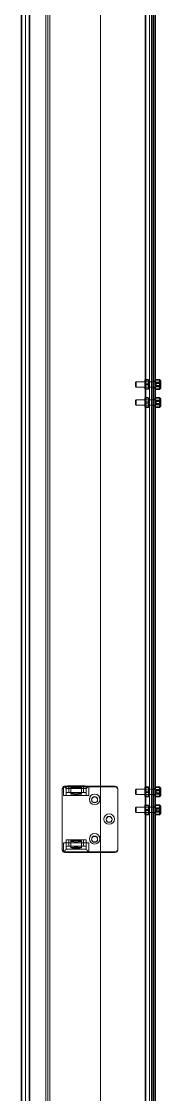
# Model space of a CAD drawing. Header units: millimetres. Extents: x 6115 to 12360, y 7255 to 12668.
# Drawn here: x 7066 to 7171, y 8779 to 9591 of the extents above; entities that cross this region are included whole.
import ezdxf

# ---------------------------------------------------------------- set-up
doc = ezdxf.new("R2010")
doc.units = ezdxf.units.MM
doc.layers.add('外形線', color=7, linetype='Continuous', lineweight=50)

msp = doc.modelspace()

# ---------------------------------------------------------------- linework, layer by layer
at = {"layer": '外形線', "linetype": 'Continuous', "lineweight": 35}
for p, q in [((7071.61, 10324.32), (7071.61, 7626.32)), ((7159.61, 7626.32), (7159.61, 10324.32)), ((7165.61, 10324.95), (7165.61, 7626.32)), ((7167.11, 7750.48), (7167.11, 10236.79)), ((7065.61, 7630.18), (7065.61, 10013.32)), ((7167.11, 9320.18), (7170.61, 9320.18)), ((7170.61, 9320.16), (7170.61, 9320.18)), ((7171.11, 9319.68), (7170.61, 9320.18)), ((7170.61, 9313.18), (7170.61, 9320.16)), ((7171.11, 9319.68), (7171.11, 9319.67)), ((7171.11, 9319.67), (7171.11, 9313.68)), ((7167.11, 9313.18), (7170.61, 9313.18)), ((7167.11, 9306.48), (7170.61, 9306.48)), ((7171.11, 9313.68), (7170.61, 9313.18)), ((7170.61, 9299.48), (7170.61, 9306.48)), ((7171.11, 9305.98), (7170.61, 9306.48)), ((7171.11, 9305.98), (7171.11, 9299.98)), ((7167.11, 9299.48), (7170.61, 9299.48)), ((7171.11, 9299.98), (7170.61, 9299.48)), ((7167.11, 9011.88), (7170.61, 9011.88)), ((7170.61, 9011.86), (7170.61, 9011.88)), ((7171.11, 9011.38), (7170.61, 9011.88)), ((7170.61, 9004.88), (7170.61, 9011.86)), ((7171.11, 9005.38), (7170.61, 9004.88)), ((7171.11, 9011.38), (7171.11, 9011.36)), ((7171.11, 9011.36), (7171.11, 9005.38)), ((7167.11, 9004.88), (7170.61, 9004.88)), ((7167.11, 8998.18), (7170.61, 8998.18)), ((7170.61, 8991.18), (7170.61, 8998.18)), ((7171.11, 8997.68), (7170.61, 8998.18)), ((7171.11, 8997.68), (7171.11, 8991.68)), ((7167.11, 8991.18), (7170.61, 8991.18)), ((7171.11, 8991.68), (7170.61, 8991.18))]:
    msp.add_line(p, q, dxfattribs=at).dxf.unprotected_set("ltscale", 0)
at = {"layer": '外形線', "linetype": 'Continuous', "lineweight": 18}
for p, q in [((7162.61, 7489.32), (7162.61, 10324.95)), ((7068.61, 10280.74), (7068.61, 7630.18)), ((7125.61, 7752.55), (7125.61, 10282.55)), ((7087.11, 10240.81), (7087.11, 7754.51)), ((7164.11, 7754.51), (7164.11, 10240.81)), ((7084.11, 7753.09), (7084.11, 10239.4)), ((7085.61, 7753.09), (7085.61, 10239.4)), ((7152.11, 9318.18), (7152.61, 9318.68)), ((7152.11, 9318.17), (7152.11, 9318.18)), ((7152.11, 9315.18), (7152.11, 9318.17)), ((7152.11, 9315.18), (7152.61, 9314.68)), ((7152.61, 9318.68), (7152.61, 9318.67)), ((7167.11, 9318.68), (7152.61, 9318.68)), ((7152.61, 9318.67), (7152.61, 9314.68)), ((7167.11, 9314.68), (7152.61, 9314.68)), ((7159.11, 9319.55), (7159.28, 9320.2)), ((7159.11, 9319.55), (7159.11, 9319.53)), ((7159.11, 9319.53), (7159.11, 9313.82)), ((7162.11, 9318.68), (7159.11, 9318.68)), ((7162.11, 9314.68), (7159.11, 9314.68)), ((7159.11, 9313.82), (7159.28, 9313.16)), ((7161.79, 9320.37), (7159.42, 9320.37)), ((7161.79, 9319.95), (7159.42, 9319.95)), ((7161.79, 9317.1), (7159.42, 9317.1)), ((7161.79, 9316.26), (7159.42, 9316.26)), ((7162.11, 9319.55), (7161.93, 9320.2)), ((7162.11, 9313.82), (7161.93, 9313.16)), ((7162.11, 9319.53), (7162.11, 9319.55)), ((7162.11, 9313.82), (7162.11, 9319.53)), ((7167.11, 9319.18), (7165.61, 9319.18)), ((7167.11, 9314.18), (7165.61, 9314.18)), ((7167.77, 9318.41), (7167.77, 9317.39)), ((7171.11, 9318.41), (7167.77, 9318.41)), ((7171.11, 9317.7), (7167.77, 9317.7)), ((7167.77, 9317.39), (7167.77, 9315.66)), ((7171.11, 9317.39), (7167.77, 9317.39)), ((7171.11, 9315.98), (7167.77, 9315.98)), ((7171.11, 9315.66), (7167.77, 9315.66)), ((7167.77, 9315.66), (7167.77, 9314.96)), ((7171.11, 9314.96), (7167.77, 9314.96)), ((7159.11, 9305.85), (7159.28, 9306.5)), ((7159.11, 9305.85), (7159.11, 9300.11)), ((7161.79, 9313.41), (7159.42, 9313.41)), ((7161.79, 9312.99), (7159.42, 9312.99)), ((7161.79, 9306.67), (7159.42, 9306.67)), ((7161.79, 9306.25), (7159.42, 9306.25)), ((7162.11, 9305.85), (7161.93, 9306.5)), ((7162.11, 9300.11), (7162.11, 9305.85)), ((7152.11, 9304.48), (7152.61, 9304.98)), ((7152.11, 9301.48), (7152.11, 9304.48)), ((7152.11, 9301.48), (7152.61, 9300.98)), ((7152.61, 9304.98), (7152.61, 9300.98)), ((7167.11, 9304.98), (7152.61, 9304.98)), ((7167.11, 9300.98), (7152.61, 9300.98)), ((7162.11, 9304.98), (7159.11, 9304.98)), ((7162.11, 9300.98), (7159.11, 9300.98)), ((7159.11, 9300.11), (7159.28, 9299.46)), ((7161.79, 9303.4), (7159.42, 9303.4)), ((7161.79, 9302.56), (7159.42, 9302.56)), ((7161.79, 9299.71), (7159.42, 9299.71)), ((7161.79, 9299.29), (7159.42, 9299.29)), ((7162.11, 9300.11), (7161.93, 9299.46)), ((7167.11, 9305.48), (7165.61, 9305.48)), ((7167.11, 9300.48), (7165.61, 9300.48)), ((7167.77, 9304.7), (7167.77, 9303.69)), ((7171.11, 9304.7), (7167.77, 9304.7)), ((7171.11, 9304), (7167.77, 9304)), ((7167.77, 9303.69), (7167.77, 9301.96)), ((7171.11, 9303.69), (7167.77, 9303.69)), ((7171.11, 9302.28), (7167.77, 9302.28)), ((7167.77, 9301.96), (7167.77, 9301.26)), ((7171.11, 9301.96), (7167.77, 9301.96)), ((7171.11, 9301.26), (7167.77, 9301.26)), ((7096.61, 9010.67), (7096.61, 9010.25)), ((7096.61, 8964.5), (7096.61, 9010.25)), ((7097.61, 9005.7), (7097.61, 9012.39)), ((7097.61, 9005.7), (7116.61, 9005.7)), ((7098.61, 9012.24), (7098.61, 9012.66)), ((7116.61, 9012.66), (7098.61, 9012.66)), ((7098.61, 9012.24), (7136.61, 9012.24)), ((7114.62, 9010.87), (7099.59, 9010.87)), ((7099.61, 9010.88), (7099.61, 9012.76)), ((7099.61, 9010.88), (7099.61, 9005.91)), ((7114.61, 9010.88), (7099.61, 9010.88)), ((7101.61, 9012.97), (7112.61, 9012.97)), ((7101.61, 9012.97), (7101.61, 9008)), ((7112.61, 9008), (7101.61, 9008)), ((7103.11, 9011.82), (7103.11, 9006.85)), ((7111.11, 9011.82), (7111.11, 9006.85)), ((7112.61, 9008), (7112.61, 9012.97)), ((7114.61, 9012.76), (7114.61, 9010.88)), ((7114.61, 9005.91), (7114.61, 9010.88)), ((7116.61, 9012.66), (7116.61, 9005.7)), ((7136.61, 9012.66), (7116.61, 9012.66)), ((7136.61, 9012.66), (7136.61, 9012.24)), ((7138.61, 9010.25), (7138.61, 9010.67)), ((7138.61, 9010.25), (7138.61, 8964.5)), ((7152.11, 9009.88), (7152.61, 9010.38)), ((7152.11, 9009.87), (7152.11, 9009.88)), ((7152.11, 9006.88), (7152.11, 9009.87)), ((7152.11, 9006.88), (7152.61, 9006.38)), ((7152.61, 9010.38), (7152.61, 9010.37)), ((7167.11, 9010.38), (7152.61, 9010.38)), ((7152.61, 9010.37), (7152.61, 9006.38)), ((7167.11, 9006.38), (7152.61, 9006.38)), ((7159.11, 9011.25), (7159.28, 9011.9)), ((7159.11, 9011.25), (7159.11, 9011.23)), ((7159.11, 9011.23), (7159.11, 9005.51)), ((7162.11, 9010.38), (7159.11, 9010.38)), ((7162.11, 9006.38), (7159.11, 9006.38)), ((7159.11, 9005.51), (7159.28, 9004.86)), ((7161.79, 9012.07), (7159.42, 9012.07)), ((7161.79, 9011.65), (7159.42, 9011.65)), ((7161.79, 9008.8), (7159.42, 9008.8)), ((7161.79, 9007.96), (7159.42, 9007.96)), ((7162.11, 9011.25), (7161.93, 9011.9)), ((7162.11, 9005.51), (7161.93, 9004.86)), ((7162.11, 9011.23), (7162.11, 9011.25)), ((7162.11, 9005.51), (7162.11, 9011.23)), ((7167.11, 9010.88), (7165.61, 9010.88)), ((7167.11, 9005.88), (7165.61, 9005.88)), ((7167.77, 9010.1), (7167.77, 9009.09)), ((7171.11, 9010.1), (7167.77, 9010.1)), ((7171.11, 9009.4), (7167.77, 9009.4)), ((7167.77, 9009.09), (7167.77, 9007.36)), ((7171.11, 9009.09), (7167.77, 9009.09)), ((7171.11, 9007.68), (7167.77, 9007.68)), ((7171.11, 9007.36), (7167.77, 9007.36)), ((7167.77, 9007.36), (7167.77, 9006.66)), ((7171.11, 9006.66), (7167.77, 9006.66)), ((7118.86, 9002.29), (7118.86, 9002.53)), ((7123.36, 9002.29), (7123.36, 9002.53)), ((7159.11, 8997.55), (7159.28, 8998.2)), ((7159.11, 8997.55), (7159.11, 8991.81)), ((7161.79, 9005.11), (7159.42, 9005.11)), ((7161.79, 9004.69), (7159.42, 9004.69)), ((7161.79, 8998.37), (7159.42, 8998.37)), ((7161.79, 8997.95), (7159.42, 8997.95)), ((7162.11, 8997.55), (7161.93, 8998.2)), ((7162.11, 8991.81), (7162.11, 8997.55)), ((7167.11, 8997.18), (7165.61, 8997.18)), ((7152.11, 8996.18), (7152.61, 8996.68)), ((7152.11, 8993.18), (7152.11, 8996.18)), ((7152.11, 8993.18), (7152.61, 8992.68)), ((7152.61, 8996.68), (7152.61, 8992.68)), ((7167.11, 8996.68), (7152.61, 8996.68)), ((7167.11, 8992.68), (7152.61, 8992.68)), ((7162.11, 8996.68), (7159.11, 8996.68)), ((7162.11, 8992.68), (7159.11, 8992.68)), ((7159.11, 8991.81), (7159.28, 8991.16)), ((7161.79, 8995.1), (7159.42, 8995.1)), ((7161.79, 8994.26), (7159.42, 8994.26)), ((7161.79, 8991.41), (7159.42, 8991.41)), ((7161.79, 8990.99), (7159.42, 8990.99)), ((7162.11, 8991.81), (7161.93, 8991.16)), ((7167.11, 8992.18), (7165.61, 8992.18)), ((7167.77, 8996.4), (7167.77, 8995.38)), ((7171.11, 8996.4), (7167.77, 8996.4)), ((7171.11, 8995.7), (7167.77, 8995.7)), ((7167.77, 8995.38), (7167.77, 8993.66)), ((7171.11, 8995.38), (7167.77, 8995.38)), ((7171.11, 8993.97), (7167.77, 8993.97)), ((7167.77, 8993.66), (7167.77, 8992.96)), ((7171.11, 8993.66), (7167.77, 8993.66)), ((7171.11, 8992.96), (7167.77, 8992.96)), ((7129.86, 8987.38), (7129.86, 8987.61)), ((7134.36, 8987.38), (7134.36, 8987.61)), ((7116.61, 8969.89), (7097.61, 8969.89)), ((7097.61, 8963.2), (7097.61, 8969.89)), ((7099.61, 8970.1), (7099.61, 8971.98)), ((7099.61, 8970.1), (7099.61, 8965.13)), ((7099.61, 8965.13), (7114.61, 8965.13)), ((7101.61, 8972.19), (7112.61, 8972.19)), ((7101.61, 8972.19), (7101.61, 8967.22)), ((7112.61, 8967.22), (7101.61, 8967.22)), ((7103.11, 8971.04), (7103.11, 8966.07)), ((7111.11, 8971.04), (7111.11, 8966.07)), ((7112.61, 8967.22), (7112.61, 8972.19)), ((7114.61, 8971.98), (7114.61, 8970.1)), ((7114.61, 8965.13), (7114.61, 8970.1)), ((7116.61, 8969.89), (7116.61, 8962.93)), ((7118.86, 8972.46), (7118.86, 8972.69)), ((7123.36, 8972.46), (7123.36, 8972.69)), ((7098.61, 8962.93), (7116.61, 8962.93)), ((7098.61, 8962.93), (7098.61, 8962.51)), ((7136.61, 8962.51), (7098.61, 8962.51)), ((7116.61, 8962.93), (7136.61, 8962.93)), ((7136.61, 8962.51), (7136.61, 8962.93))]:
    msp.add_line(p, q, dxfattribs=at).dxf.unprotected_set("ltscale", 0)
for points in [[(7159.42, 9317.1), (7159.4, 9317.26), (7159.37, 9317.41), (7159.35, 9317.55), (7159.34, 9317.69), (7159.32, 9317.83), (7159.31, 9317.97), (7159.3, 9318.1), (7159.29, 9318.23), (7159.28, 9318.36), (7159.28, 9318.49), (7159.28, 9318.61), (7159.28, 9318.74), (7159.28, 9318.87), (7159.28, 9318.99), (7159.28, 9319.12), (7159.29, 9319.25), (7159.3, 9319.38), (7159.31, 9319.51), (7159.32, 9319.65), (7159.34, 9319.78), (7159.35, 9319.93), (7159.37, 9320.07), (7159.4, 9320.22), (7159.42, 9320.37)], [(7159.42, 9320.37), (7159.4, 9320.35), (7159.37, 9320.34), (7159.35, 9320.32), (7159.34, 9320.3), (7159.32, 9320.28), (7159.31, 9320.26), (7159.3, 9320.25), (7159.29, 9320.23), (7159.28, 9320.21), (7159.28, 9320.2), (7159.28, 9320.18), (7159.28, 9320.16), (7159.28, 9320.15), (7159.28, 9320.13), (7159.28, 9320.11), (7159.29, 9320.1), (7159.3, 9320.08), (7159.31, 9320.06), (7159.32, 9320.05), (7159.34, 9320.03), (7159.35, 9320.01), (7159.37, 9319.99), (7159.4, 9319.97), (7159.42, 9319.95)], [(7159.42, 9319.95), (7159.4, 9319.78), (7159.37, 9319.61), (7159.35, 9319.45), (7159.34, 9319.29), (7159.32, 9319.13), (7159.31, 9318.98), (7159.3, 9318.83), (7159.29, 9318.68), (7159.28, 9318.54), (7159.28, 9318.39), (7159.28, 9318.25), (7159.28, 9318.11), (7159.28, 9317.96), (7159.28, 9317.82), (7159.28, 9317.68), (7159.29, 9317.53), (7159.3, 9317.38), (7159.31, 9317.23), (7159.32, 9317.08), (7159.34, 9316.93), (7159.35, 9316.77), (7159.37, 9316.6), (7159.4, 9316.43), (7159.42, 9316.26)], [(7159.42, 9313.41), (7159.4, 9313.59), (7159.37, 9313.76), (7159.35, 9313.92), (7159.34, 9314.08), (7159.32, 9314.23), (7159.31, 9314.39), (7159.3, 9314.54), (7159.29, 9314.68), (7159.28, 9314.83), (7159.28, 9314.97), (7159.28, 9315.12), (7159.28, 9315.26), (7159.28, 9315.4), (7159.28, 9315.55), (7159.28, 9315.69), (7159.29, 9315.83), (7159.3, 9315.98), (7159.31, 9316.13), (7159.32, 9316.28), (7159.34, 9316.44), (7159.35, 9316.6), (7159.37, 9316.76), (7159.4, 9316.93), (7159.42, 9317.1)], [(7159.42, 9316.26), (7159.4, 9316.11), (7159.37, 9315.96), (7159.35, 9315.81), (7159.34, 9315.67), (7159.32, 9315.53), (7159.31, 9315.4), (7159.3, 9315.27), (7159.29, 9315.14), (7159.28, 9315.01), (7159.28, 9314.88), (7159.28, 9314.75), (7159.28, 9314.63), (7159.28, 9314.5), (7159.28, 9314.37), (7159.28, 9314.24), (7159.29, 9314.12), (7159.3, 9313.99), (7159.31, 9313.85), (7159.32, 9313.72), (7159.34, 9313.58), (7159.35, 9313.44), (7159.37, 9313.29), (7159.4, 9313.14), (7159.42, 9312.99)], [(7161.79, 9319.95), (7161.82, 9319.97), (7161.84, 9319.99), (7161.86, 9320.01), (7161.87, 9320.03), (7161.89, 9320.05), (7161.9, 9320.06), (7161.91, 9320.08), (7161.92, 9320.1), (7161.93, 9320.11), (7161.93, 9320.13), (7161.93, 9320.15), (7161.94, 9320.16), (7161.93, 9320.18), (7161.93, 9320.2), (7161.93, 9320.21), (7161.92, 9320.23), (7161.91, 9320.25), (7161.9, 9320.26), (7161.89, 9320.28), (7161.87, 9320.3), (7161.86, 9320.32), (7161.84, 9320.34), (7161.82, 9320.35), (7161.79, 9320.37)], [(7161.79, 9320.37), (7161.82, 9320.22), (7161.84, 9320.07), (7161.86, 9319.93), (7161.87, 9319.78), (7161.89, 9319.65), (7161.9, 9319.51), (7161.91, 9319.38), (7161.92, 9319.25), (7161.93, 9319.12), (7161.93, 9318.99), (7161.93, 9318.87), (7161.94, 9318.74), (7161.93, 9318.61), (7161.93, 9318.49), (7161.93, 9318.36), (7161.92, 9318.23), (7161.91, 9318.1), (7161.9, 9317.97), (7161.89, 9317.83), (7161.87, 9317.69), (7161.86, 9317.55), (7161.84, 9317.41), (7161.82, 9317.26), (7161.79, 9317.1)], [(7161.79, 9316.26), (7161.82, 9316.43), (7161.84, 9316.6), (7161.86, 9316.77), (7161.87, 9316.93), (7161.89, 9317.08), (7161.9, 9317.23), (7161.91, 9317.38), (7161.92, 9317.53), (7161.93, 9317.68), (7161.93, 9317.82), (7161.93, 9317.96), (7161.94, 9318.11), (7161.93, 9318.25), (7161.93, 9318.39), (7161.93, 9318.54), (7161.92, 9318.68), (7161.91, 9318.83), (7161.9, 9318.98), (7161.89, 9319.13), (7161.87, 9319.29), (7161.86, 9319.45), (7161.84, 9319.61), (7161.82, 9319.78), (7161.79, 9319.95)], [(7161.79, 9317.1), (7161.82, 9316.93), (7161.84, 9316.76), (7161.86, 9316.6), (7161.87, 9316.44), (7161.89, 9316.28), (7161.9, 9316.13), (7161.91, 9315.98), (7161.92, 9315.83), (7161.93, 9315.69), (7161.93, 9315.55), (7161.93, 9315.4), (7161.94, 9315.26), (7161.93, 9315.12), (7161.93, 9314.97), (7161.93, 9314.83), (7161.92, 9314.68), (7161.91, 9314.54), (7161.9, 9314.39), (7161.89, 9314.23), (7161.87, 9314.08), (7161.86, 9313.92), (7161.84, 9313.76), (7161.82, 9313.59), (7161.79, 9313.41)], [(7161.79, 9312.99), (7161.82, 9313.14), (7161.84, 9313.29), (7161.86, 9313.44), (7161.87, 9313.58), (7161.89, 9313.72), (7161.9, 9313.85), (7161.91, 9313.99), (7161.92, 9314.12), (7161.93, 9314.24), (7161.93, 9314.37), (7161.93, 9314.5), (7161.94, 9314.63), (7161.93, 9314.75), (7161.93, 9314.88), (7161.93, 9315.01), (7161.92, 9315.14), (7161.91, 9315.27), (7161.9, 9315.4), (7161.89, 9315.53), (7161.87, 9315.67), (7161.86, 9315.81), (7161.84, 9315.96), (7161.82, 9316.11), (7161.79, 9316.26)], [(7159.42, 9312.99), (7159.4, 9313.01), (7159.37, 9313.03), (7159.35, 9313.05), (7159.34, 9313.07), (7159.32, 9313.08), (7159.31, 9313.1), (7159.3, 9313.12), (7159.29, 9313.14), (7159.28, 9313.15), (7159.28, 9313.17), (7159.28, 9313.19), (7159.28, 9313.2), (7159.28, 9313.22), (7159.28, 9313.23), (7159.28, 9313.25), (7159.29, 9313.27), (7159.3, 9313.28), (7159.31, 9313.3), (7159.32, 9313.32), (7159.34, 9313.34), (7159.35, 9313.35), (7159.37, 9313.37), (7159.4, 9313.39), (7159.42, 9313.41)], [(7159.42, 9303.4), (7159.4, 9303.56), (7159.37, 9303.71), (7159.35, 9303.85), (7159.34, 9303.99), (7159.32, 9304.13), (7159.31, 9304.27), (7159.3, 9304.4), (7159.29, 9304.53), (7159.28, 9304.66), (7159.28, 9304.78), (7159.28, 9304.91), (7159.28, 9305.04), (7159.28, 9305.16), (7159.28, 9305.29), (7159.28, 9305.42), (7159.29, 9305.55), (7159.3, 9305.68), (7159.31, 9305.81), (7159.32, 9305.95), (7159.34, 9306.08), (7159.35, 9306.22), (7159.37, 9306.37), (7159.4, 9306.52), (7159.42, 9306.67)], [(7159.42, 9306.67), (7159.4, 9306.65), (7159.37, 9306.63), (7159.35, 9306.61), (7159.34, 9306.6), (7159.32, 9306.58), (7159.31, 9306.56), (7159.3, 9306.54), (7159.29, 9306.53), (7159.28, 9306.51), (7159.28, 9306.49), (7159.28, 9306.48), (7159.28, 9306.46), (7159.28, 9306.45), (7159.28, 9306.43), (7159.28, 9306.41), (7159.29, 9306.4), (7159.3, 9306.38), (7159.31, 9306.36), (7159.32, 9306.34), (7159.34, 9306.33), (7159.35, 9306.31), (7159.37, 9306.29), (7159.4, 9306.27), (7159.42, 9306.25)], [(7159.42, 9306.25), (7159.4, 9306.08), (7159.37, 9305.91), (7159.35, 9305.74), (7159.34, 9305.58), (7159.32, 9305.43), (7159.31, 9305.28), (7159.3, 9305.13), (7159.29, 9304.98), (7159.28, 9304.83), (7159.28, 9304.69), (7159.28, 9304.55), (7159.28, 9304.4), (7159.28, 9304.26), (7159.28, 9304.12), (7159.28, 9303.97), (7159.29, 9303.83), (7159.3, 9303.68), (7159.31, 9303.53), (7159.32, 9303.38), (7159.34, 9303.22), (7159.35, 9303.07), (7159.37, 9302.9), (7159.4, 9302.73), (7159.42, 9302.56)], [(7161.79, 9313.41), (7161.82, 9313.39), (7161.84, 9313.37), (7161.86, 9313.35), (7161.87, 9313.34), (7161.89, 9313.32), (7161.9, 9313.3), (7161.91, 9313.28), (7161.92, 9313.27), (7161.93, 9313.25), (7161.93, 9313.23), (7161.93, 9313.22), (7161.94, 9313.2), (7161.93, 9313.19), (7161.93, 9313.17), (7161.93, 9313.15), (7161.92, 9313.14), (7161.91, 9313.12), (7161.9, 9313.1), (7161.89, 9313.08), (7161.87, 9313.07), (7161.86, 9313.05), (7161.84, 9313.03), (7161.82, 9313.01), (7161.79, 9312.99)], [(7161.79, 9306.25), (7161.82, 9306.27), (7161.84, 9306.29), (7161.86, 9306.31), (7161.87, 9306.33), (7161.89, 9306.34), (7161.9, 9306.36), (7161.91, 9306.38), (7161.92, 9306.4), (7161.93, 9306.41), (7161.93, 9306.43), (7161.93, 9306.45), (7161.94, 9306.46), (7161.93, 9306.48), (7161.93, 9306.49), (7161.93, 9306.51), (7161.92, 9306.53), (7161.91, 9306.54), (7161.9, 9306.56), (7161.89, 9306.58), (7161.87, 9306.6), (7161.86, 9306.61), (7161.84, 9306.63), (7161.82, 9306.65), (7161.79, 9306.67)], [(7161.79, 9306.67), (7161.82, 9306.52), (7161.84, 9306.37), (7161.86, 9306.22), (7161.87, 9306.08), (7161.89, 9305.95), (7161.9, 9305.81), (7161.91, 9305.68), (7161.92, 9305.55), (7161.93, 9305.42), (7161.93, 9305.29), (7161.93, 9305.16), (7161.94, 9305.04), (7161.93, 9304.91), (7161.93, 9304.78), (7161.93, 9304.66), (7161.92, 9304.53), (7161.91, 9304.4), (7161.9, 9304.27), (7161.89, 9304.13), (7161.87, 9303.99), (7161.86, 9303.85), (7161.84, 9303.71), (7161.82, 9303.56), (7161.79, 9303.4)], [(7161.79, 9302.56), (7161.82, 9302.73), (7161.84, 9302.9), (7161.86, 9303.07), (7161.87, 9303.22), (7161.89, 9303.38), (7161.9, 9303.53), (7161.91, 9303.68), (7161.92, 9303.83), (7161.93, 9303.97), (7161.93, 9304.12), (7161.93, 9304.26), (7161.94, 9304.4), (7161.93, 9304.55), (7161.93, 9304.69), (7161.93, 9304.83), (7161.92, 9304.98), (7161.91, 9305.13), (7161.9, 9305.28), (7161.89, 9305.43), (7161.87, 9305.58), (7161.86, 9305.74), (7161.84, 9305.91), (7161.82, 9306.08), (7161.79, 9306.25)], [(7159.42, 9299.71), (7159.4, 9299.89), (7159.37, 9300.05), (7159.35, 9300.22), (7159.34, 9300.38), (7159.32, 9300.53), (7159.31, 9300.68), (7159.3, 9300.83), (7159.29, 9300.98), (7159.28, 9301.13), (7159.28, 9301.27), (7159.28, 9301.41), (7159.28, 9301.56), (7159.28, 9301.7), (7159.28, 9301.84), (7159.28, 9301.99), (7159.29, 9302.13), (7159.3, 9302.28), (7159.31, 9302.43), (7159.32, 9302.58), (7159.34, 9302.74), (7159.35, 9302.9), (7159.37, 9303.06), (7159.4, 9303.23), (7159.42, 9303.4)], [(7159.42, 9302.56), (7159.4, 9302.4), (7159.37, 9302.25), (7159.35, 9302.11), (7159.34, 9301.97), (7159.32, 9301.83), (7159.31, 9301.7), (7159.3, 9301.56), (7159.29, 9301.43), (7159.28, 9301.3), (7159.28, 9301.18), (7159.28, 9301.05), (7159.28, 9300.92), (7159.28, 9300.8), (7159.28, 9300.67), (7159.28, 9300.54), (7159.29, 9300.41), (7159.3, 9300.28), (7159.31, 9300.15), (7159.32, 9300.02), (7159.34, 9299.88), (7159.35, 9299.74), (7159.37, 9299.59), (7159.4, 9299.44), (7159.42, 9299.29)], [(7159.42, 9299.29), (7159.4, 9299.31), (7159.37, 9299.33), (7159.35, 9299.35), (7159.34, 9299.37), (7159.32, 9299.38), (7159.31, 9299.4), (7159.3, 9299.42), (7159.29, 9299.43), (7159.28, 9299.45), (7159.28, 9299.47), (7159.28, 9299.48), (7159.28, 9299.5), (7159.28, 9299.52), (7159.28, 9299.53), (7159.28, 9299.55), (7159.29, 9299.57), (7159.3, 9299.58), (7159.31, 9299.6), (7159.32, 9299.62), (7159.34, 9299.64), (7159.35, 9299.65), (7159.37, 9299.67), (7159.4, 9299.69), (7159.42, 9299.71)], [(7161.79, 9303.4), (7161.82, 9303.23), (7161.84, 9303.06), (7161.86, 9302.9), (7161.87, 9302.74), (7161.89, 9302.58), (7161.9, 9302.43), (7161.91, 9302.28), (7161.92, 9302.13), (7161.93, 9301.99), (7161.93, 9301.84), (7161.93, 9301.7), (7161.94, 9301.56), (7161.93, 9301.41), (7161.93, 9301.27), (7161.93, 9301.13), (7161.92, 9300.98), (7161.91, 9300.83), (7161.9, 9300.68), (7161.89, 9300.53), (7161.87, 9300.38), (7161.86, 9300.22), (7161.84, 9300.05), (7161.82, 9299.89), (7161.79, 9299.71)], [(7161.79, 9299.29), (7161.82, 9299.44), (7161.84, 9299.59), (7161.86, 9299.74), (7161.87, 9299.88), (7161.89, 9300.02), (7161.9, 9300.15), (7161.91, 9300.28), (7161.92, 9300.41), (7161.93, 9300.54), (7161.93, 9300.67), (7161.93, 9300.8), (7161.94, 9300.92), (7161.93, 9301.05), (7161.93, 9301.18), (7161.93, 9301.3), (7161.92, 9301.43), (7161.91, 9301.56), (7161.9, 9301.7), (7161.89, 9301.83), (7161.87, 9301.97), (7161.86, 9302.11), (7161.84, 9302.25), (7161.82, 9302.4), (7161.79, 9302.56)], [(7161.79, 9299.71), (7161.82, 9299.69), (7161.84, 9299.67), (7161.86, 9299.65), (7161.87, 9299.64), (7161.89, 9299.62), (7161.9, 9299.6), (7161.91, 9299.58), (7161.92, 9299.57), (7161.93, 9299.55), (7161.93, 9299.53), (7161.93, 9299.52), (7161.94, 9299.5), (7161.93, 9299.48), (7161.93, 9299.47), (7161.93, 9299.45), (7161.92, 9299.43), (7161.91, 9299.42), (7161.9, 9299.4), (7161.89, 9299.38), (7161.87, 9299.37), (7161.86, 9299.35), (7161.84, 9299.33), (7161.82, 9299.31), (7161.79, 9299.29)], [(7097.78, 9012.48), (7097.77, 9012.48), (7097.77, 9012.48), (7097.76, 9012.47), (7097.75, 9012.47), (7097.74, 9012.46), (7097.74, 9012.46), (7097.73, 9012.46), (7097.72, 9012.45), (7097.71, 9012.45), (7097.71, 9012.45), (7097.7, 9012.44), (7097.69, 9012.44), (7097.68, 9012.43), (7097.68, 9012.43), (7097.67, 9012.43), (7097.66, 9012.42), (7097.66, 9012.42), (7097.65, 9012.42), (7097.64, 9012.41), (7097.63, 9012.41), (7097.63, 9012.4), (7097.62, 9012.4), (7097.61, 9012.4), (7097.61, 9012.39)], [(7098.61, 9012.66), (7098.57, 9012.66), (7098.54, 9012.66), (7098.5, 9012.65), (7098.47, 9012.65), (7098.43, 9012.65), (7098.4, 9012.65), (7098.36, 9012.64), (7098.33, 9012.64), (7098.29, 9012.63), (7098.26, 9012.63), (7098.22, 9012.62), (7098.19, 9012.61), (7098.16, 9012.61), (7098.12, 9012.6), (7098.09, 9012.59), (7098.05, 9012.58), (7098.02, 9012.57), (7097.98, 9012.56), (7097.95, 9012.55), (7097.92, 9012.54), (7097.88, 9012.52), (7097.85, 9012.51), (7097.82, 9012.5), (7097.78, 9012.48)], [(7099.61, 9010.88), (7099.6, 9010.87), (7099.58, 9010.87), (7099.56, 9010.88), (7099.52, 9010.9), (7099.48, 9010.93), (7099.42, 9010.97), (7099.36, 9011.02), (7099.3, 9011.07), (7099.22, 9011.13), (7099.15, 9011.2), (7099.06, 9011.27), (7098.98, 9011.35), (7098.89, 9011.43), (7098.8, 9011.51), (7098.7, 9011.6), (7098.61, 9011.69), (7098.51, 9011.78), (7098.41, 9011.88), (7098.3, 9011.98), (7098.2, 9012.07), (7098.1, 9012.17), (7097.99, 9012.28), (7097.89, 9012.38), (7097.78, 9012.48)], [(7116.61, 9012.66), (7116.49, 9012.55), (7116.38, 9012.43), (7116.27, 9012.32), (7116.15, 9012.21), (7116.04, 9012.11), (7115.93, 9012), (7115.82, 9011.9), (7115.72, 9011.8), (7115.61, 9011.7), (7115.51, 9011.6), (7115.41, 9011.51), (7115.31, 9011.42), (7115.21, 9011.33), (7115.12, 9011.25), (7115.03, 9011.18), (7114.95, 9011.11), (7114.88, 9011.04), (7114.81, 9010.99), (7114.75, 9010.94), (7114.7, 9010.91), (7114.66, 9010.88), (7114.63, 9010.87), (7114.61, 9010.87), (7114.61, 9010.88)], [(7159.42, 9008.8), (7159.4, 9008.96), (7159.37, 9009.11), (7159.35, 9009.25), (7159.34, 9009.39), (7159.32, 9009.53), (7159.31, 9009.67), (7159.3, 9009.8), (7159.29, 9009.93), (7159.28, 9010.06), (7159.28, 9010.18), (7159.28, 9010.31), (7159.28, 9010.44), (7159.28, 9010.56), (7159.28, 9010.69), (7159.28, 9010.82), (7159.29, 9010.95), (7159.3, 9011.08), (7159.31, 9011.21), (7159.32, 9011.35), (7159.34, 9011.48), (7159.35, 9011.62), (7159.37, 9011.77), (7159.4, 9011.92), (7159.42, 9012.07)], [(7159.42, 9012.07), (7159.4, 9012.05), (7159.37, 9012.03), (7159.35, 9012.01), (7159.34, 9012), (7159.32, 9011.98), (7159.31, 9011.96), (7159.3, 9011.94), (7159.29, 9011.93), (7159.28, 9011.91), (7159.28, 9011.89), (7159.28, 9011.88), (7159.28, 9011.86), (7159.28, 9011.85), (7159.28, 9011.83), (7159.28, 9011.81), (7159.29, 9011.8), (7159.3, 9011.78), (7159.31, 9011.76), (7159.32, 9011.74), (7159.34, 9011.73), (7159.35, 9011.71), (7159.37, 9011.69), (7159.4, 9011.67), (7159.42, 9011.65)], [(7159.42, 9011.65), (7159.4, 9011.48), (7159.37, 9011.31), (7159.35, 9011.14), (7159.34, 9010.98), (7159.32, 9010.83), (7159.31, 9010.68), (7159.3, 9010.53), (7159.29, 9010.38), (7159.28, 9010.23), (7159.28, 9010.09), (7159.28, 9009.95), (7159.28, 9009.8), (7159.28, 9009.66), (7159.28, 9009.52), (7159.28, 9009.37), (7159.29, 9009.23), (7159.3, 9009.08), (7159.31, 9008.93), (7159.32, 9008.78), (7159.34, 9008.62), (7159.35, 9008.47), (7159.37, 9008.3), (7159.4, 9008.13), (7159.42, 9007.96)], [(7159.42, 9005.11), (7159.4, 9005.29), (7159.37, 9005.45), (7159.35, 9005.62), (7159.34, 9005.78), (7159.32, 9005.93), (7159.31, 9006.08), (7159.3, 9006.23), (7159.29, 9006.38), (7159.28, 9006.53), (7159.28, 9006.67), (7159.28, 9006.81), (7159.28, 9006.96), (7159.28, 9007.1), (7159.28, 9007.24), (7159.28, 9007.39), (7159.29, 9007.53), (7159.3, 9007.68), (7159.31, 9007.83), (7159.32, 9007.98), (7159.34, 9008.14), (7159.35, 9008.3), (7159.37, 9008.46), (7159.4, 9008.63), (7159.42, 9008.8)], [(7159.42, 9007.96), (7159.4, 9007.8), (7159.37, 9007.65), (7159.35, 9007.51), (7159.34, 9007.37), (7159.32, 9007.23), (7159.31, 9007.1), (7159.3, 9006.96), (7159.29, 9006.83), (7159.28, 9006.7), (7159.28, 9006.58), (7159.28, 9006.45), (7159.28, 9006.32), (7159.28, 9006.2), (7159.28, 9006.07), (7159.28, 9005.94), (7159.29, 9005.81), (7159.3, 9005.68), (7159.31, 9005.55), (7159.32, 9005.42), (7159.34, 9005.28), (7159.35, 9005.14), (7159.37, 9004.99), (7159.4, 9004.84), (7159.42, 9004.69)], [(7161.79, 9011.65), (7161.82, 9011.67), (7161.84, 9011.69), (7161.86, 9011.71), (7161.87, 9011.73), (7161.89, 9011.74), (7161.9, 9011.76), (7161.91, 9011.78), (7161.92, 9011.8), (7161.93, 9011.81), (7161.93, 9011.83), (7161.93, 9011.85), (7161.94, 9011.86), (7161.93, 9011.88), (7161.93, 9011.89), (7161.93, 9011.91), (7161.92, 9011.93), (7161.91, 9011.94), (7161.9, 9011.96), (7161.89, 9011.98), (7161.87, 9012), (7161.86, 9012.01), (7161.84, 9012.03), (7161.82, 9012.05), (7161.79, 9012.07)], [(7161.79, 9012.07), (7161.82, 9011.92), (7161.84, 9011.77), (7161.86, 9011.62), (7161.87, 9011.48), (7161.89, 9011.35), (7161.9, 9011.21), (7161.91, 9011.08), (7161.92, 9010.95), (7161.93, 9010.82), (7161.93, 9010.69), (7161.93, 9010.56), (7161.94, 9010.44), (7161.93, 9010.31), (7161.93, 9010.18), (7161.93, 9010.06), (7161.92, 9009.93), (7161.91, 9009.8), (7161.9, 9009.67), (7161.89, 9009.53), (7161.87, 9009.39), (7161.86, 9009.25), (7161.84, 9009.11), (7161.82, 9008.96), (7161.79, 9008.8)], [(7161.79, 9007.96), (7161.82, 9008.13), (7161.84, 9008.3), (7161.86, 9008.47), (7161.87, 9008.62), (7161.89, 9008.78), (7161.9, 9008.93), (7161.91, 9009.08), (7161.92, 9009.23), (7161.93, 9009.37), (7161.93, 9009.52), (7161.93, 9009.66), (7161.94, 9009.8), (7161.93, 9009.95), (7161.93, 9010.09), (7161.93, 9010.23), (7161.92, 9010.38), (7161.91, 9010.53), (7161.9, 9010.68), (7161.89, 9010.83), (7161.87, 9010.98), (7161.86, 9011.14), (7161.84, 9011.31), (7161.82, 9011.48), (7161.79, 9011.65)], [(7161.79, 9008.8), (7161.82, 9008.63), (7161.84, 9008.46), (7161.86, 9008.3), (7161.87, 9008.14), (7161.89, 9007.98), (7161.9, 9007.83), (7161.91, 9007.68), (7161.92, 9007.53), (7161.93, 9007.39), (7161.93, 9007.24), (7161.93, 9007.1), (7161.94, 9006.96), (7161.93, 9006.81), (7161.93, 9006.67), (7161.93, 9006.53), (7161.92, 9006.38), (7161.91, 9006.23), (7161.9, 9006.08), (7161.89, 9005.93), (7161.87, 9005.78), (7161.86, 9005.62), (7161.84, 9005.45), (7161.82, 9005.29), (7161.79, 9005.11)], [(7161.79, 9004.69), (7161.82, 9004.84), (7161.84, 9004.99), (7161.86, 9005.14), (7161.87, 9005.28), (7161.89, 9005.42), (7161.9, 9005.55), (7161.91, 9005.68), (7161.92, 9005.81), (7161.93, 9005.94), (7161.93, 9006.07), (7161.93, 9006.2), (7161.94, 9006.32), (7161.93, 9006.45), (7161.93, 9006.58), (7161.93, 9006.7), (7161.92, 9006.83), (7161.91, 9006.96), (7161.9, 9007.1), (7161.89, 9007.23), (7161.87, 9007.37), (7161.86, 9007.51), (7161.84, 9007.65), (7161.82, 9007.8), (7161.79, 9007.96)], [(7159.42, 9004.69), (7159.4, 9004.71), (7159.37, 9004.73), (7159.35, 9004.75), (7159.34, 9004.76), (7159.32, 9004.78), (7159.31, 9004.8), (7159.3, 9004.82), (7159.29, 9004.83), (7159.28, 9004.85), (7159.28, 9004.87), (7159.28, 9004.88), (7159.28, 9004.9), (7159.28, 9004.92), (7159.28, 9004.93), (7159.28, 9004.95), (7159.29, 9004.97), (7159.3, 9004.98), (7159.31, 9005), (7159.32, 9005.02), (7159.34, 9005.03), (7159.35, 9005.05), (7159.37, 9005.07), (7159.4, 9005.09), (7159.42, 9005.11)], [(7159.42, 8995.1), (7159.4, 8995.26), (7159.37, 8995.41), (7159.35, 8995.55), (7159.34, 8995.69), (7159.32, 8995.83), (7159.31, 8995.96), (7159.3, 8996.1), (7159.29, 8996.23), (7159.28, 8996.36), (7159.28, 8996.48), (7159.28, 8996.61), (7159.28, 8996.74), (7159.28, 8996.86), (7159.28, 8996.99), (7159.28, 8997.12), (7159.29, 8997.25), (7159.3, 8997.38), (7159.31, 8997.51), (7159.32, 8997.64), (7159.34, 8997.78), (7159.35, 8997.92), (7159.37, 8998.07), (7159.4, 8998.22), (7159.42, 8998.37)], [(7159.42, 8998.37), (7159.4, 8998.35), (7159.37, 8998.33), (7159.35, 8998.31), (7159.34, 8998.29), (7159.32, 8998.28), (7159.31, 8998.26), (7159.3, 8998.24), (7159.29, 8998.23), (7159.28, 8998.21), (7159.28, 8998.19), (7159.28, 8998.18), (7159.28, 8998.16), (7159.28, 8998.14), (7159.28, 8998.13), (7159.28, 8998.11), (7159.29, 8998.09), (7159.3, 8998.08), (7159.31, 8998.06), (7159.32, 8998.04), (7159.34, 8998.02), (7159.35, 8998.01), (7159.37, 8997.99), (7159.4, 8997.97), (7159.42, 8997.95)], [(7159.42, 8997.95), (7159.4, 8997.77), (7159.37, 8997.61), (7159.35, 8997.44), (7159.34, 8997.28), (7159.32, 8997.13), (7159.31, 8996.98), (7159.3, 8996.83), (7159.29, 8996.68), (7159.28, 8996.53), (7159.28, 8996.39), (7159.28, 8996.25), (7159.28, 8996.1), (7159.28, 8995.96), (7159.28, 8995.82), (7159.28, 8995.67), (7159.29, 8995.53), (7159.3, 8995.38), (7159.31, 8995.23), (7159.32, 8995.08), (7159.34, 8994.92), (7159.35, 8994.76), (7159.37, 8994.6), (7159.4, 8994.43), (7159.42, 8994.26)], [(7161.79, 9005.11), (7161.82, 9005.09), (7161.84, 9005.07), (7161.86, 9005.05), (7161.87, 9005.03), (7161.89, 9005.02), (7161.9, 9005), (7161.91, 9004.98), (7161.92, 9004.97), (7161.93, 9004.95), (7161.93, 9004.93), (7161.93, 9004.92), (7161.94, 9004.9), (7161.93, 9004.88), (7161.93, 9004.87), (7161.93, 9004.85), (7161.92, 9004.83), (7161.91, 9004.82), (7161.9, 9004.8), (7161.89, 9004.78), (7161.87, 9004.76), (7161.86, 9004.75), (7161.84, 9004.73), (7161.82, 9004.71), (7161.79, 9004.69)], [(7161.79, 8997.95), (7161.82, 8997.97), (7161.84, 8997.99), (7161.86, 8998.01), (7161.87, 8998.02), (7161.89, 8998.04), (7161.9, 8998.06), (7161.91, 8998.08), (7161.92, 8998.09), (7161.93, 8998.11), (7161.93, 8998.13), (7161.93, 8998.14), (7161.94, 8998.16), (7161.93, 8998.18), (7161.93, 8998.19), (7161.93, 8998.21), (7161.92, 8998.23), (7161.91, 8998.24), (7161.9, 8998.26), (7161.89, 8998.28), (7161.87, 8998.29), (7161.86, 8998.31), (7161.84, 8998.33), (7161.82, 8998.35), (7161.79, 8998.37)], [(7161.79, 8998.37), (7161.82, 8998.22), (7161.84, 8998.07), (7161.86, 8997.92), (7161.87, 8997.78), (7161.89, 8997.64), (7161.9, 8997.51), (7161.91, 8997.38), (7161.92, 8997.25), (7161.93, 8997.12), (7161.93, 8996.99), (7161.93, 8996.86), (7161.94, 8996.74), (7161.93, 8996.61), (7161.93, 8996.48), (7161.93, 8996.36), (7161.92, 8996.23), (7161.91, 8996.1), (7161.9, 8995.96), (7161.89, 8995.83), (7161.87, 8995.69), (7161.86, 8995.55), (7161.84, 8995.41), (7161.82, 8995.26), (7161.79, 8995.1)], [(7161.79, 8994.26), (7161.82, 8994.43), (7161.84, 8994.6), (7161.86, 8994.76), (7161.87, 8994.92), (7161.89, 8995.08), (7161.9, 8995.23), (7161.91, 8995.38), (7161.92, 8995.53), (7161.93, 8995.67), (7161.93, 8995.82), (7161.93, 8995.96), (7161.94, 8996.1), (7161.93, 8996.25), (7161.93, 8996.39), (7161.93, 8996.53), (7161.92, 8996.68), (7161.91, 8996.83), (7161.9, 8996.98), (7161.89, 8997.13), (7161.87, 8997.28), (7161.86, 8997.44), (7161.84, 8997.61), (7161.82, 8997.77), (7161.79, 8997.95)], [(7159.42, 8991.41), (7159.4, 8991.58), (7159.37, 8991.75), (7159.35, 8991.92), (7159.34, 8992.08), (7159.32, 8992.23), (7159.31, 8992.38), (7159.3, 8992.53), (7159.29, 8992.68), (7159.28, 8992.83), (7159.28, 8992.97), (7159.28, 8993.11), (7159.28, 8993.26), (7159.28, 8993.4), (7159.28, 8993.54), (7159.28, 8993.69), (7159.29, 8993.83), (7159.3, 8993.98), (7159.31, 8994.13), (7159.32, 8994.28), (7159.34, 8994.44), (7159.35, 8994.59), (7159.37, 8994.76), (7159.4, 8994.93), (7159.42, 8995.1)], [(7159.42, 8994.26), (7159.4, 8994.1), (7159.37, 8993.95), (7159.35, 8993.81), (7159.34, 8993.67), (7159.32, 8993.53), (7159.31, 8993.39), (7159.3, 8993.26), (7159.29, 8993.13), (7159.28, 8993), (7159.28, 8992.88), (7159.28, 8992.75), (7159.28, 8992.62), (7159.28, 8992.5), (7159.28, 8992.37), (7159.28, 8992.24), (7159.29, 8992.11), (7159.3, 8991.98), (7159.31, 8991.85), (7159.32, 8991.71), (7159.34, 8991.58), (7159.35, 8991.44), (7159.37, 8991.29), (7159.4, 8991.14), (7159.42, 8990.99)], [(7159.42, 8990.99), (7159.4, 8991.01), (7159.37, 8991.03), (7159.35, 8991.05), (7159.34, 8991.06), (7159.32, 8991.08), (7159.31, 8991.1), (7159.3, 8991.12), (7159.29, 8991.13), (7159.28, 8991.15), (7159.28, 8991.17), (7159.28, 8991.18), (7159.28, 8991.2), (7159.28, 8991.21), (7159.28, 8991.23), (7159.28, 8991.25), (7159.29, 8991.26), (7159.3, 8991.28), (7159.31, 8991.3), (7159.32, 8991.32), (7159.34, 8991.33), (7159.35, 8991.35), (7159.37, 8991.37), (7159.4, 8991.39), (7159.42, 8991.41)], [(7161.79, 8995.1), (7161.82, 8994.93), (7161.84, 8994.76), (7161.86, 8994.59), (7161.87, 8994.44), (7161.89, 8994.28), (7161.9, 8994.13), (7161.91, 8993.98), (7161.92, 8993.83), (7161.93, 8993.69), (7161.93, 8993.54), (7161.93, 8993.4), (7161.94, 8993.26), (7161.93, 8993.11), (7161.93, 8992.97), (7161.93, 8992.83), (7161.92, 8992.68), (7161.91, 8992.53), (7161.9, 8992.38), (7161.89, 8992.23), (7161.87, 8992.08), (7161.86, 8991.92), (7161.84, 8991.75), (7161.82, 8991.58), (7161.79, 8991.41)], [(7161.79, 8990.99), (7161.82, 8991.14), (7161.84, 8991.29), (7161.86, 8991.44), (7161.87, 8991.58), (7161.89, 8991.71), (7161.9, 8991.85), (7161.91, 8991.98), (7161.92, 8992.11), (7161.93, 8992.24), (7161.93, 8992.37), (7161.93, 8992.5), (7161.94, 8992.62), (7161.93, 8992.75), (7161.93, 8992.88), (7161.93, 8993), (7161.92, 8993.13), (7161.91, 8993.26), (7161.9, 8993.39), (7161.89, 8993.53), (7161.87, 8993.67), (7161.86, 8993.81), (7161.84, 8993.95), (7161.82, 8994.1), (7161.79, 8994.26)], [(7161.79, 8991.41), (7161.82, 8991.39), (7161.84, 8991.37), (7161.86, 8991.35), (7161.87, 8991.33), (7161.89, 8991.32), (7161.9, 8991.3), (7161.91, 8991.28), (7161.92, 8991.26), (7161.93, 8991.25), (7161.93, 8991.23), (7161.93, 8991.21), (7161.94, 8991.2), (7161.93, 8991.18), (7161.93, 8991.17), (7161.93, 8991.15), (7161.92, 8991.13), (7161.91, 8991.12), (7161.9, 8991.1), (7161.89, 8991.08), (7161.87, 8991.06), (7161.86, 8991.05), (7161.84, 8991.03), (7161.82, 8991.01), (7161.79, 8990.99)], [(7099.61, 8965.13), (7099.6, 8965.11), (7099.58, 8965.08), (7099.56, 8965.04), (7099.52, 8964.99), (7099.48, 8964.93), (7099.42, 8964.86), (7099.36, 8964.79), (7099.3, 8964.71), (7099.22, 8964.63), (7099.15, 8964.54), (7099.06, 8964.45), (7098.98, 8964.35), (7098.89, 8964.26), (7098.8, 8964.16), (7098.7, 8964.06), (7098.61, 8963.95), (7098.51, 8963.85), (7098.41, 8963.75), (7098.3, 8963.64), (7098.2, 8963.53), (7098.1, 8963.43), (7097.99, 8963.32), (7097.89, 8963.21), (7097.78, 8963.11)], [(7116.61, 8962.93), (7116.49, 8963.04), (7116.38, 8963.16), (7116.27, 8963.27), (7116.15, 8963.39), (7116.04, 8963.5), (7115.93, 8963.61), (7115.82, 8963.73), (7115.72, 8963.84), (7115.61, 8963.95), (7115.51, 8964.06), (7115.41, 8964.17), (7115.31, 8964.27), (7115.21, 8964.38), (7115.12, 8964.48), (7115.03, 8964.57), (7114.95, 8964.67), (7114.88, 8964.75), (7114.81, 8964.83), (7114.75, 8964.91), (7114.7, 8964.97), (7114.66, 8965.03), (7114.63, 8965.07), (7114.61, 8965.11), (7114.61, 8965.13)], [(7097.61, 8963.2), (7097.61, 8963.19), (7097.62, 8963.19), (7097.63, 8963.19), (7097.63, 8963.18), (7097.64, 8963.18), (7097.65, 8963.17), (7097.66, 8963.17), (7097.66, 8963.17), (7097.67, 8963.16), (7097.68, 8963.16), (7097.68, 8963.16), (7097.69, 8963.15), (7097.7, 8963.15), (7097.71, 8963.14), (7097.71, 8963.14), (7097.72, 8963.14), (7097.73, 8963.13), (7097.74, 8963.13), (7097.74, 8963.13), (7097.75, 8963.12), (7097.76, 8963.12), (7097.77, 8963.12), (7097.77, 8963.11), (7097.78, 8963.11)], [(7097.78, 8963.11), (7097.82, 8963.09), (7097.85, 8963.08), (7097.88, 8963.07), (7097.92, 8963.05), (7097.95, 8963.04), (7097.98, 8963.03), (7098.02, 8963.02), (7098.05, 8963.01), (7098.09, 8963), (7098.12, 8962.99), (7098.16, 8962.98), (7098.19, 8962.98), (7098.22, 8962.97), (7098.26, 8962.96), (7098.29, 8962.96), (7098.33, 8962.95), (7098.36, 8962.95), (7098.4, 8962.94), (7098.43, 8962.94), (7098.47, 8962.94), (7098.5, 8962.93), (7098.54, 8962.93), (7098.57, 8962.93), (7098.61, 8962.93)]]:
    msp.add_lwpolyline(points, dxfattribs=at).dxf.unprotected_set("ltscale", 0)
for centre, major_axis, ratio, start_param, end_param in [((7098.61, 9010.67), (-1.73, -1), 0.997257, 4.712389, 5.759587), ((7098.61, 9010.25), (-2, 0), 0.994522, 4.712389, 6.283185), ((7097.61, 9005.91), (2, 0), 0.104528, 4.712389, 6.283185), ((7101.61, 9012.76), (-2, 0), 0.104528, 4.712389, 6.283185), ((7101.61, 9007.79), (-2, 0), 0.104528, 4.712389, 6.283185), ((7112.61, 9012.76), (2, 0), 0.104528, 0, 1.570796), ((7112.61, 9007.79), (2, 0), 0.104528, 0, 1.570796), ((7116.61, 9005.91), (-2, 0), 0.104528, 0, 1.570796), ((7136.61, 9010.67), (2, 0), 0.994522, 0, 1.570796), ((7136.61, 9010.25), (2, 0), 0.994522, 0, 1.570796), ((7098.61, 8964.92), (-2, 0), 0.994522, 0, 1.047198), ((7097.61, 8970.1), (2, 0), 0.104528, 4.712389, 6.283185), ((7101.61, 8971.98), (-2, 0), 0.104528, 4.712389, 6.283185), ((7101.61, 8967.01), (-2, 0), 0.104528, 4.712389, 6.283185), ((7112.61, 8971.98), (2, 0), 0.104528, 0, 1.570796), ((7112.61, 8967.01), (2, 0), 0.104528, 0, 1.570796), ((7116.61, 8970.1), (-2, 0), 0.104528, 0, 1.570796), ((7136.61, 8964.92), (2, 0), 0.994522, 4.712389, 6.283185), ((7098.61, 8964.5), (-2, 0), 0.994522, 0, 1.570796), ((7136.61, 8964.5), (2, 0), 0.994522, 4.712389, 6.283185)]:
    msp.add_ellipse(centre, major_axis=major_axis, ratio=ratio, start_param=start_param, end_param=end_param, dxfattribs=at).dxf.unprotected_set("ltscale", 0)
for centre, major_axis, ratio in [((7107.11, 9011.82), (4, 0), 0.104528), ((7107.11, 9006.85), (4, 0), 0.104528), ((7121.11, 9002.71), (4, 0), 0.994522), ((7121.11, 9002.53), (2.25, 0), 0.994522), ((7121.11, 9002.29), (2.25, 0), 0.994522), ((7132.11, 8987.79), (4, 0), 0.994522), ((7132.11, 8987.61), (2.25, 0), 0.994522), ((7132.11, 8987.38), (2.25, 0), 0.994522), ((7121.11, 8972.88), (4, 0), 0.994522), ((7121.11, 8972.69), (2.25, 0), 0.994522), ((7121.11, 8972.46), (2.25, 0), 0.994522), ((7107.11, 8971.04), (4, 0), 0.104528), ((7107.11, 8966.07), (4, 0), 0.104528)]:
    msp.add_ellipse(centre, major_axis=major_axis, ratio=ratio, dxfattribs=at).dxf.unprotected_set("ltscale", 0)

doc.saveas('drawing.dxf')
